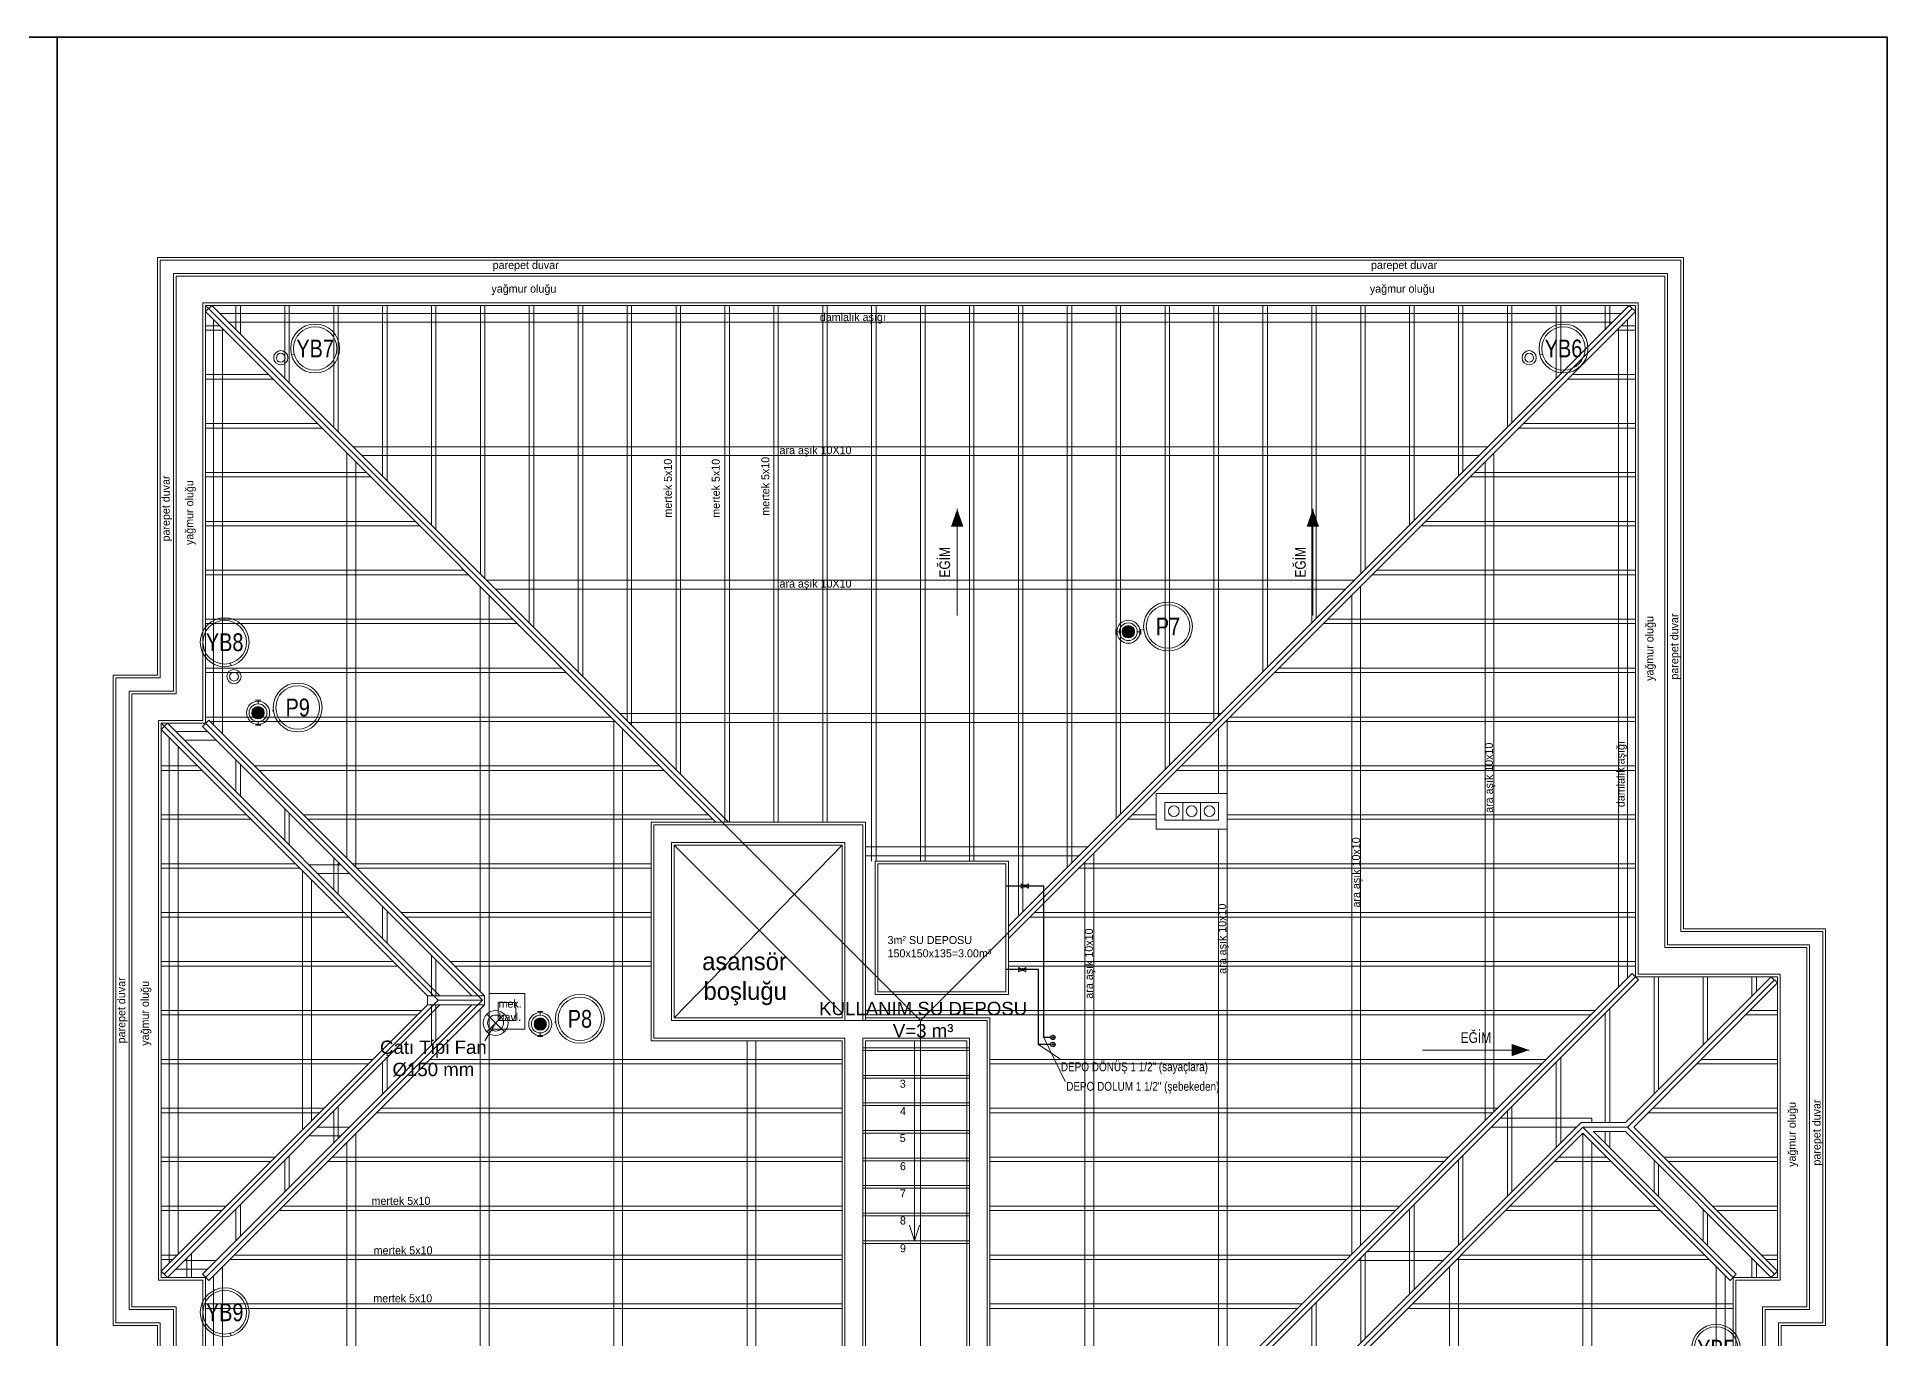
# Model space of a CAD drawing. Header units: centimetres. Extents: x 252513 to 260714, y -444050 to -441150.
# Drawn here: x 258633 to 260714, y -442614 to -441150 of the extents above; entities that cross this region are included whole.
import ezdxf
from ezdxf.enums import TextEntityAlignment as Align

# ---------------------------------------------------------------- set-up
doc = ezdxf.new("R2010")
doc.units = ezdxf.units.CM
for name, color, linetype, lineweight in [('ROTAS-MIMARI', 8, 'Continuous', 13), ('ROTAS-MIMARI-YAZI', 8, 'Continuous', 13), ('ROTAS-PAFTA', 144, 'Continuous', 35), ('ROTAS-SEMBOL-KILAVUZ', 9, 'Continuous', 9), ('ROTAS-SIHHI-CATI', 3, 'Continuous', 18), ('ROTAS-SIHHI-CATI-YAZI', 7, 'Continuous', 13), ('ROTAS-SIHHI-CIHAZ-YAZI', 1, 'Continuous', 13), ('ROTAS-SIHHI-HAVALANDIRMA-SEMBOL', 30, 'Continuous', 13), ('ROTAS-SIHHI-HAVALANDIRMA-YAZI', 30, 'Continuous', 9), ('ROTAS-SIHHI-KOLON-NO', 1, 'Continuous', 18), ('ROTAS-SIHHI-SAYAC', 5, 'Continuous', 18), ('ROTAS-SIHHI-SEMBOL', 1, 'Continuous', 18), ('ROTAS-SIHHI-SOGUK-SU', 5, 'Continuous', 30), ('ROTAS-SIHHI-TEMIZ-SU-CAP', 101, 'Continuous', 18), ('ROTAS-SIHHI-YAGMUR-NO', 3, 'Continuous', 18)]:
    doc.layers.add(name, color=color, linetype=linetype, lineweight=lineweight)
doc.styles.add('ROTAS-YAZI', font='arial.ttf')

# ---------------------------------------------------------------- blocks, each defined once
blk = doc.blocks.new('ROTAS-S2-PIS-KOLON')
h = blk.add_hatch(color=6)
edge = h.paths.add_edge_path()
edge.add_arc((0, 0), 7, 0, 360)
at = {"color": 30}
for p, q in [((-10, 0), (-14, 0)), ((10, 0), (14, 0))]:
    blk.add_line(p, q, dxfattribs=at)
at = {"color": 1}
for points in [[(-14, -3), (-14, 3)], [(14, -3), (14, 3)]]:
    blk.add_lwpolyline(points, dxfattribs=at)
at = {"color": 30}
blk.add_circle((0, 0), 10, dxfattribs=at)
at = {"color": 6}
blk.add_circle((0, 0), 7, dxfattribs=at)
at = {"style": 'ROTAS-YAZI', "flags": 1}
blk.add_attdef('NO', (0, 0), '', height=5, dxfattribs=at)
blk = doc.blocks.new('ROTAS-S2-KOLON-NO')
at = {"color": 1}
for radius in [27.5, 24.5]:
    blk.add_circle((0, 0), radius, dxfattribs=at)
at = {"color": 6, "style": 'ROTAS-YAZI', "width": 0.8}
blk.add_attdef('NO', text='', height=20, dxfattribs=at).set_placement((0, 0), align=Align.MIDDLE_CENTER)
blk = doc.blocks.new('ROTAS-S2-KOLON-NO-YAGMUR')
at = {"color": 1}
for radius in [27.5, 24.5]:
    blk.add_circle((0, 0), radius, dxfattribs=at)
at = {"color": 3, "style": 'ROTAS-YAZI', "width": 0.8}
blk.add_attdef('NO', text='', height=20, dxfattribs=at).set_placement((0, 0), align=Align.MIDDLE_CENTER)
blk = doc.blocks.new('ROTAS-S2-KOLON-YAGMUR')
at = {"color": 3}
for radius in [8, 5]:
    blk.add_circle((0, 0), radius, dxfattribs=at)
blk = doc.blocks.new('ROTAS-S2-TS-KOLON')
for radius in [2.5, 0.8]:
    blk.add_circle((0, 0), radius)
blk = doc.blocks.new('ROTAS-S2-KURESEL-VANA')
blk.add_lwpolyline([(-4, -2.5), (4, 2.5), (4, -2.5), (-4, 2.5)], close=True)
blk.add_circle((0, 0), 1.2)

msp = doc.modelspace()

# ---------------------------------------------------------------- linework, layer by layer
at = {"layer": 'ROTAS-MIMARI', "ltscale": 0.03}
for p, q in [((258769, -441397.8), (260485, -441397.8)), ((258769, -441867.8), (258769, -441397.8)), ((258772, -441870.8), (258772, -441400.8)), ((258772, -441400.8), (260482, -441400.8)), ((258787, -441870.8), (258787, -441415.8)), ((258787, -441415.8), (260467, -441415.8)), ((260467, -441415.8), (260467, -442170.8)), ((260482, -441400.8), (260482, -442155.8)), ((260485, -441397.8), (260485, -442152.8)), ((258790, -441418.8), (260464, -441418.8)), ((258790, -441418.8), (258790, -441888.8)), ((260464, -441418.8), (260464, -442173.8)), ((258820, -441448.8), (260434, -441448.8)), ((258820, -441448.8), (258820, -441918.8)), ((258823, -441451.8), (260431, -441451.8)), ((258823, -441451.8), (259627, -442255.8)), ((258823, -441458.8), (258830.1, -441451.8)), ((258823, -441451.8), (258823, -441921.8)), ((258823, -441458.8), (259396.9, -442032.8)), ((258830.1, -441451.8), (259411.1, -442032.8)), ((258857.1, -441478.8), (258857.1, -441451.8)), ((258862.1, -441483.8), (258862.1, -441451.8)), ((258912.1, -441533.8), (258912.1, -441451.8)), ((258917.1, -441538.8), (258917.1, -441451.8)), ((258967.1, -441588.8), (258967.1, -441451.8)), ((258972.1, -441593.8), (258972.1, -441451.8)), ((259022.1, -441643.8), (259022.1, -441451.8)), ((259027.1, -441648.8), (259027.1, -441451.8)), ((259077.1, -441698.8), (259077.1, -441451.8)), ((259082.1, -441703.8), (259082.1, -441451.8)), ((259132.1, -441753.8), (259132.1, -441451.8)), ((259137.1, -441758.8), (259137.1, -441451.8)), ((259187.1, -441808.8), (259187.1, -441451.8)), ((259192.1, -441813.8), (259192.1, -441451.8)), ((259242.1, -441863.8), (259242.1, -441451.8)), ((259247.1, -441868.8), (259247.1, -441451.8)), ((259297.1, -441918.8), (259297.1, -441451.8)), ((259302.1, -441923.8), (259302.1, -441451.8)), ((259352.1, -441973.8), (259352.1, -441451.8)), ((259357.1, -441978.8), (259357.1, -441451.8)), ((259407.1, -442032.8), (259407.1, -441451.8)), ((259412.1, -442032.8), (259412.1, -441451.8)), ((259462.1, -442032.8), (259462.1, -441451.8)), ((259467.1, -442032.8), (259467.1, -441451.8)), ((259517.1, -442032.8), (259517.1, -441451.8)), ((259522.1, -442032.8), (259522.1, -441451.8)), ((259572.1, -442076.8), (259572.1, -441451.8)), ((259577.1, -442076.8), (259577.1, -441451.8)), ((260427.5, -441455.3), (259627, -442255.8)), ((259627.1, -442076.8), (259627.1, -441451.8)), ((259632.1, -442076.8), (259632.1, -441451.8)), ((259682.1, -442076.8), (259682.1, -441451.8)), ((259687.1, -442076.8), (259687.1, -441451.8)), ((260423.9, -441451.8), (259725.9, -442149.8)), ((260431, -441458.8), (259725.9, -442163.9)), ((259737.1, -442138.6), (259737.1, -441451.8)), ((259742.1, -442133.6), (259742.1, -441451.8)), ((259792.1, -442083.6), (259792.1, -441451.8)), ((259797.1, -442078.6), (259797.1, -441451.8)), ((259847.1, -442028.6), (259847.1, -441451.8)), ((259852.1, -442023.6), (259852.1, -441451.8)), ((259902.1, -441973.6), (259902.1, -441451.8)), ((259907.1, -441968.6), (259907.1, -441451.8)), ((259957.1, -441918.6), (259957.1, -441451.8)), ((259962.1, -441913.6), (259962.1, -441451.8)), ((260012.1, -441863.6), (260012.1, -441451.8)), ((260017.1, -441858.6), (260017.1, -441451.8)), ((260067.1, -441808.6), (260067.1, -441451.8)), ((260072.1, -441803.6), (260072.1, -441451.8)), ((260122.1, -441753.6), (260122.1, -441451.8)), ((260127.1, -441748.6), (260127.1, -441451.8)), ((260177.1, -441698.6), (260177.1, -441451.8)), ((260182.1, -441693.6), (260182.1, -441451.8)), ((260232.1, -441643.6), (260232.1, -441451.8)), ((260237.1, -441638.6), (260237.1, -441451.8)), ((260287.1, -441588.6), (260287.1, -441451.8)), ((260292.1, -441583.6), (260292.1, -441451.8)), ((260342.1, -441533.6), (260342.1, -441451.8)), ((260347.1, -441528.6), (260347.1, -441451.8)), ((260397.1, -441478.6), (260397.1, -441451.8)), ((260402.1, -441473.6), (260402.1, -441451.8)), ((260423.9, -441451.8), (260431, -441458.8)), ((260431, -441451.8), (260431, -442206.8)), ((260434, -441448.8), (260434, -442203.8)), ((258823, -441474.7), (258838.8, -441474.7)), ((258823, -441479.7), (258843.8, -441479.7)), ((258832, -441923.7), (258832, -441467.8)), ((258839.1, -441460.8), (260414.9, -441460.8)), ((258842, -441933.7), (258842, -441477.8)), ((258849.1, -441470.8), (260404.9, -441470.8)), ((260410.2, -441479.7), (260431, -441479.7)), ((260412, -441477.8), (260412, -442218.7)), ((260415.2, -441474.7), (260431, -441474.7)), ((260422, -441467.8), (260422, -442208.7)), ((258823, -441529.7), (258893.8, -441529.7)), ((258823, -441534.7), (258898.8, -441534.7)), ((260355.2, -441534.7), (260431, -441534.7)), ((260360.2, -441529.7), (260431, -441529.7)), ((258823, -441584.7), (258948.8, -441584.7)), ((258823, -441589.7), (258953.8, -441589.7)), ((260300.2, -441589.7), (260431, -441589.7)), ((260305.2, -441584.7), (260431, -441584.7)), ((258982, -442073.7), (258982, -441617.8)), ((258989.1, -441610.8), (260264.9, -441610.8)), ((258999.1, -441620.8), (260254.9, -441620.8)), ((260272, -441617.8), (260272, -442358.7)), ((258823, -441639.7), (259003.8, -441639.7)), ((258823, -441644.7), (259008.8, -441644.7)), ((258992, -442083.7), (258992, -441627.8)), ((260245.2, -441644.7), (260431, -441644.7)), ((260250.2, -441639.7), (260431, -441639.7)), ((260262, -441627.8), (260262, -442368.7)), ((258823, -441694.7), (259058.8, -441694.7)), ((258823, -441699.7), (259063.8, -441699.7)), ((260190.2, -441699.7), (260431, -441699.7)), ((260195.2, -441694.7), (260431, -441694.7)), ((258823, -441749.7), (259113.8, -441749.7)), ((260140.2, -441749.7), (260431, -441749.7)), ((258823, -441754.7), (259118.8, -441754.7)), ((259132, -442223.7), (259132, -441767.8)), ((259139.1, -441760.8), (260114.9, -441760.8)), ((259149.1, -441770.8), (260104.9, -441770.8)), ((260122, -441767.8), (260122, -442508.7)), ((260135.2, -441754.7), (260431, -441754.7)), ((258787, -441791.7), (258787, -441885.8)), ((259142, -442225.8), (259142, -441777.8)), ((260112, -441777.8), (260112, -442518.7)), ((258823, -441804.7), (259168.8, -441804.7)), ((258823, -441809.7), (259173.8, -441809.7)), ((260080.2, -441809.7), (260431, -441809.7)), ((260085.2, -441804.7), (260431, -441804.7)), ((258719, -442598.8), (258719, -441867.8)), ((258719, -441867.8), (258769, -441867.8)), ((258772, -441870.8), (258722, -441870.8)), ((258722, -441870.8), (258722, -442595.8)), ((258823, -441859.7), (259223.8, -441859.7)), ((258823, -441864.7), (259228.8, -441864.7)), ((260025.2, -441864.7), (260431, -441864.7)), ((260030.2, -441859.7), (260431, -441859.7)), ((258787, -441885.8), (258737, -441885.8)), ((258737, -441885.8), (258737, -442580.8)), ((258790, -441888.8), (258740, -441888.8)), ((258740, -441888.8), (258740, -442577.8)), ((258823, -441914.7), (259278.8, -441914.7)), ((259289.1, -441910.8), (259964.9, -441910.8)), ((259975.2, -441914.7), (260431, -441914.7)), ((258820, -441918.8), (258770, -441918.8)), ((258770, -441918.8), (258770, -442547.8)), ((258823, -441921.8), (258773, -441921.8)), ((258773, -441921.8), (258773, -442544.8)), ((258773, -441921.8), (259084.5, -442233.3)), ((258773, -441928.8), (258780.1, -441921.8)), ((258773, -441928.8), (259072.4, -442228.3)), ((258780.1, -441921.8), (259086.6, -442228.3)), ((258789.1, -441930.8), (258824.9, -441930.8)), ((258819.5, -441925.3), (258826.5, -441918.2)), ((258819.5, -441925.3), (259122.4, -442228.3)), ((258823, -441921.8), (259134.5, -442233.3)), ((258826.5, -441918.2), (259136.6, -442228.3)), ((258828, -441919.7), (259283.8, -441919.7)), ((259282, -442225.8), (259282, -441917.8)), ((259292, -442225.8), (259292, -441927.8)), ((259299.1, -441920.8), (259954.9, -441920.8)), ((259962, -441927.8), (259962, -442000.8)), ((259970.2, -441919.7), (260431, -441919.7)), ((259972, -441917.8), (259972, -442658.7)), ((258782, -442528.7), (258782, -441937.8)), ((258792, -442518.7), (258792, -441947.8)), ((258799.1, -441940.8), (258834.9, -441940.8)), ((258773, -441969.7), (258813.8, -441969.7)), ((258773, -441974.7), (258818.8, -441974.7)), ((258857.1, -441998.8), (258857.1, -441962.9)), ((258862.1, -442003.8), (258862.1, -441967.9)), ((258878, -441969.7), (259333.8, -441969.7)), ((258883, -441974.7), (259338.8, -441974.7)), ((259915.2, -441974.7), (260431, -441974.7)), ((259920.2, -441969.7), (260431, -441969.7)), ((258912.1, -442053.8), (258912.1, -442017.9)), ((259892, -442040.8), (259892, -442000.8)), ((259892, -442000.8), (259972, -442000.8)), ((259902, -442030.8), (259902, -442010.8)), ((259902, -442010.8), (259942, -442010.8)), ((259902, -442010.8), (259942, -442010.8)), ((259902, -442010.8), (259942, -442010.8)), ((259902, -442010.8), (259942, -442010.8)), ((259902, -442010.8), (259942, -442010.8)), ((259922, -442030.8), (259922, -442010.8)), ((259942, -442030.8), (259942, -442010.8)), ((259942, -442010.8), (259962, -442010.8)), ((259942, -442010.8), (259962, -442010.8)), ((259942, -442010.8), (259962, -442010.8)), ((259942, -442010.8), (259962, -442010.8)), ((259942, -442010.8), (259962, -442010.8)), ((259962, -442030.8), (259962, -442010.8)), ((259962, -442010.8), (259962, -442030.8)), ((259972, -442040.8), (259972, -442000.8)), ((258773, -442024.7), (258868.8, -442024.7)), ((258773, -442029.7), (258873.8, -442029.7)), ((258917.1, -442058.8), (258917.1, -442022.9)), ((258933, -442024.7), (259388.8, -442024.7)), ((258938, -442029.7), (259393.8, -442029.7)), ((259565, -442032.8), (259324, -442032.8)), ((259324, -442032.8), (259324, -442278.8)), ((259327, -442035.8), (259562, -442035.8)), ((259327, -442275.8), (259327, -442035.8)), ((259562, -442255.8), (259562, -442035.8)), ((259565, -442255.8), (259565, -442032.8)), ((259860.2, -442029.7), (259892, -442029.7)), ((259865.2, -442024.7), (259892, -442024.7)), ((259892, -442040.8), (259972, -442040.8)), ((259902, -442030.8), (259942, -442030.8)), ((259942, -442030.8), (259962, -442030.8)), ((259962, -442040.8), (259962, -442668.7)), ((259972, -442024.7), (260431, -442024.7)), ((259972, -442029.7), (260431, -442029.7)), ((259347, -442055.8), (259542, -442055.8)), ((259347, -442255.8), (259347, -442055.8)), ((259350, -442252.8), (259350, -442058.8)), ((259350, -442058.8), (259539, -442058.8)), ((259350, -442058.8), (259539, -442247.8)), ((259350, -442252.8), (259539, -442058.8)), ((259539, -442058.8), (259539, -442252.8)), ((259542, -442255.8), (259542, -442055.8)), ((259565, -442060.8), (259814.9, -442060.8)), ((258773, -442079.7), (258923.8, -442079.7)), ((258939.1, -442080.8), (258974.9, -442080.8)), ((258967.1, -442108.8), (258967.1, -442072.9)), ((258972.1, -442113.8), (258972.1, -442077.9)), ((258988, -442079.7), (259324, -442079.7)), ((259565, -442070.8), (259804.9, -442070.8)), ((259725.9, -442076.8), (259575.9, -442076.8)), ((259575.9, -442076.8), (259575.9, -442226.8)), ((259722.9, -442079.8), (259578.9, -442079.8)), ((259578.9, -442079.8), (259578.9, -442223.8)), ((259722.9, -442223.8), (259722.9, -442079.8)), ((259725.9, -442226.8), (259725.9, -442076.8)), ((259810.2, -442079.7), (260431, -442079.7)), ((259812, -442077.8), (259812, -442739.7)), ((259822, -442067.8), (259822, -442665.8)), ((258773, -442084.7), (258928.8, -442084.7)), ((258932, -442378.7), (258932, -442087.8)), ((258942, -442368.7), (258942, -442097.8)), ((258949.1, -442090.8), (258984.9, -442090.8)), ((258993, -442084.7), (259324, -442084.7)), ((259805.2, -442084.7), (260431, -442084.7)), ((258773, -442134.7), (258978.8, -442134.7)), ((258773, -442139.7), (258983.8, -442139.7)), ((259022.1, -442163.8), (259022.1, -442127.9)), ((259027.1, -442168.8), (259027.1, -442132.9)), ((259043, -442134.7), (259324, -442134.7)), ((259048, -442139.7), (259324, -442139.7)), ((259750.2, -442139.7), (260431, -442139.7)), ((259755.2, -442134.7), (260431, -442134.7)), ((260482, -442155.8), (260642, -442155.8)), ((260485, -442152.8), (260645, -442152.8)), ((260642, -442595.8), (260642, -442155.8)), ((260645, -442598.8), (260645, -442152.8)), ((259077.1, -442228.3), (259077.1, -442182.9)), ((260464, -442173.8), (260624, -442173.8)), ((260467, -442170.8), (260627, -442170.8)), ((260624, -442577.8), (260624, -442173.8)), ((260627, -442580.8), (260627, -442170.8)), ((258773, -442189.7), (259033.8, -442189.7)), ((258773, -442194.7), (259038.8, -442194.7)), ((259082.1, -442228.3), (259082.1, -442187.9)), ((259098, -442189.7), (259324, -442189.7)), ((259103, -442194.7), (259324, -442194.7)), ((259724.5, -442906.2), (260427.5, -442203.2)), ((259724.5, -442913.3), (260431, -442206.8)), ((259725.9, -442189.7), (260431, -442189.7)), ((259725.9, -442194.7), (260431, -442194.7)), ((260583.9, -442206.8), (260419.9, -442370.8)), ((260427.5, -442203.2), (260434.5, -442210.3)), ((260431, -442206.8), (260591, -442206.8)), ((260434, -442203.8), (260594, -442203.8)), ((260452.1, -442338.6), (260452.1, -442206.8)), ((260457.1, -442333.6), (260457.1, -442206.8)), ((260507.1, -442283.6), (260507.1, -442206.8)), ((260512.1, -442278.6), (260512.1, -442206.8)), ((260562.1, -442228.6), (260562.1, -442206.8)), ((260567.1, -442223.6), (260567.1, -442206.8)), ((260583.9, -442206.8), (260591, -442213.8)), ((260591, -442544.8), (260591, -442206.8)), ((260594, -442547.8), (260594, -442203.8)), ((259072.4, -442228.3), (259072.4, -442238.3)), ((259072.4, -442228.3), (259136.6, -442228.3)), ((259136.6, -442228.3), (259136.6, -442238.3)), ((259182, -442225.8), (259142, -442225.8)), ((259142, -442265.8), (259142, -442225.8)), ((259182, -442265.8), (259182, -442225.8)), ((259282, -443160.8), (259282, -442225.8)), ((259292, -443150.8), (259292, -442225.8)), ((259575.9, -442226.8), (259725.9, -442226.8)), ((259578.9, -442223.8), (259722.9, -442223.8)), ((259736.6, -442908.3), (260434.5, -442210.3)), ((260587.5, -442210.3), (260422, -442375.8)), ((260591, -442213.8), (260429.1, -442375.8)), ((259072.4, -442238.3), (258773, -442537.7)), ((258773, -442244.7), (259066, -442244.7)), ((258773, -442249.7), (259061, -442249.7)), ((259084.5, -442233.3), (258776.5, -442541.2)), ((259086.6, -442238.3), (258780.1, -442544.8)), ((259122.4, -442238.3), (258819.5, -442541.2)), ((259134.5, -442233.3), (258823, -442544.8)), ((259136.6, -442238.3), (258826.5, -442548.3)), ((259072.4, -442238.3), (259136.6, -442238.3)), ((259077.1, -442283.6), (259077.1, -442238.3)), ((259082.1, -442278.6), (259082.1, -442238.3)), ((259084.5, -442233.3), (259134.5, -442233.3)), ((259132, -443310.8), (259132, -442242.8)), ((259152, -442255.8), (259152, -442235.8)), ((259172, -442235.8), (259152, -442235.8)), ((259152, -442255.8), (259152, -442235.8)), ((259172, -442255.8), (259172, -442235.8)), ((259565, -442244.7), (260386, -442244.7)), ((259565, -442249.7), (260381, -442249.7)), ((260397.1, -442370.8), (260397.1, -442247.7)), ((260402.1, -442370.8), (260402.1, -442242.7)), ((260555.2, -442249.7), (260591, -442249.7)), ((260560.2, -442244.7), (260591, -442244.7)), ((259182, -442265.8), (259142, -442265.8)), ((259142, -443300.8), (259142, -442265.8)), ((259152, -442255.8), (259172, -442255.8)), ((259347, -442255.8), (259702, -442255.8)), ((259350, -442252.8), (259539, -442252.8)), ((259705, -442252.8), (259565, -442252.8)), ((259627, -442815.8), (259627, -442255.8)), ((259702, -442255.8), (259702, -443025.8)), ((259705, -443025.8), (259705, -442252.8)), ((259324, -442278.8), (259539, -442278.8)), ((259327, -442275.8), (259542, -442275.8)), ((259432, -443003.7), (259432, -442278.8)), ((259442, -442993.7), (259442, -442278.8)), ((259539, -442278.8), (259539, -442488.8)), ((259542, -442275.8), (259542, -442491.8)), ((259562, -442275.8), (259562, -442895.8)), ((259562, -442275.8), (259682, -442275.8)), ((259562, -442286.7), (259682, -442286.7)), ((259562, -442289.7), (259682, -442289.7)), ((259565, -442898.8), (259565, -442278.8)), ((259565, -442278.8), (259679, -442278.8)), ((259620.2, -442278.8), (259620.2, -442503.7)), ((259679, -442278.8), (259679, -443002.8)), ((259682, -442275.8), (259682, -443005.8)), ((258773, -442299.7), (259011, -442299.7)), ((258773, -442304.7), (259006, -442304.7)), ((259022.1, -442338.6), (259022.1, -442302.7)), ((259027.1, -442333.6), (259027.1, -442297.7)), ((259070.2, -442304.7), (259539, -442304.7)), ((259075.2, -442299.7), (259539, -442299.7)), ((259705, -442299.7), (260331, -442299.7)), ((259705, -442304.7), (260326, -442304.7)), ((260342.1, -442398.6), (260342.1, -442302.7)), ((260347.1, -442393.6), (260347.1, -442297.7)), ((260500.2, -442304.7), (260591, -442304.7)), ((260505.2, -442299.7), (260591, -442299.7)), ((259562, -442317.7), (259682, -442317.7)), ((259562, -442320.7), (259682, -442320.7)), ((258972.1, -442388.6), (258972.1, -442352.7)), ((259562, -442348.7), (259682, -442348.7)), ((259562, -442351.7), (259682, -442351.7)), ((260292.1, -442448.6), (260292.1, -442352.7)), ((258773, -442354.7), (258956, -442354.7)), ((258773, -442359.7), (258951, -442359.7)), ((258967.1, -442393.6), (258967.1, -442357.7)), ((259015.2, -442359.7), (259539, -442359.7)), ((259020.2, -442354.7), (259539, -442354.7)), ((259705, -442354.7), (260276, -442354.7)), ((259705, -442359.7), (260271, -442359.7)), ((260369.9, -442370.8), (259832.4, -442908.3)), ((260279.1, -442365.8), (260382, -442365.8)), ((260287.1, -442453.6), (260287.1, -442357.7)), ((260419.9, -442370.8), (260369.9, -442370.8)), ((260382, -442365.8), (260382, -442370.8)), ((260445.2, -442359.7), (260591, -442359.7)), ((260450.2, -442354.7), (260591, -442354.7)), ((258974.9, -442385.8), (258939.1, -442385.8)), ((258984.9, -442375.8), (258949.1, -442375.8)), ((258982, -443460.8), (258982, -442392.8)), ((258992, -443450.8), (258992, -442382.8)), ((259562, -442379.7), (259682, -442379.7)), ((259562, -442382.7), (259682, -442382.7)), ((260372, -442375.8), (259834.5, -442913.3)), ((260372, -442382.8), (259841.6, -442913.3)), ((260269.1, -442375.8), (260364.9, -442375.8)), ((260372, -442375.8), (260372, -442375.8)), ((260372, -442375.8), (260541, -442544.8)), ((260422, -442375.8), (260372, -442375.8)), ((260372, -442382.8), (260372, -443450.8)), ((260372, -442382.8), (260537.5, -442548.3)), ((260382, -442392.8), (260382, -443460.8)), ((260384.1, -442380.8), (260544.5, -442541.2)), ((260419.9, -442380.8), (260384.1, -442380.8)), ((260397.1, -442393.8), (260397.1, -442380.8)), ((260402.1, -442398.8), (260402.1, -442380.8)), ((260419.9, -442380.8), (260583.9, -442544.8)), ((260422, -442375.8), (260587.5, -442541.2)), ((260429.1, -442375.8), (260591, -442537.7)), ((258773, -442409.7), (258901, -442409.7)), ((258773, -442414.7), (258896, -442414.7)), ((258912.1, -442448.6), (258912.1, -442412.7)), ((258917.1, -442443.6), (258917.1, -442407.7)), ((258960.2, -442414.7), (259539, -442414.7)), ((258965.2, -442409.7), (259539, -442409.7)), ((259562, -442410.7), (259682, -442410.7)), ((259562, -442413.7), (259682, -442413.7)), ((259705, -442409.7), (260221, -442409.7)), ((259705, -442414.7), (260216, -442414.7)), ((260232.1, -442508.6), (260232.1, -442412.7)), ((260237.1, -442503.6), (260237.1, -442407.7)), ((260340.2, -442414.7), (260403.8, -442414.7)), ((260345.2, -442409.7), (260398.8, -442409.7)), ((260452.1, -442448.8), (260452.1, -442412.9)), ((260463, -442409.7), (260591, -442409.7)), ((260468, -442414.7), (260591, -442414.7)), ((260457.1, -442453.8), (260457.1, -442417.9)), ((259562, -442441.7), (259682, -442441.7)), ((259562, -442444.7), (259682, -442444.7)), ((258773, -442464.7), (258846, -442464.7)), ((258773, -442469.7), (258841, -442469.7)), ((258857.1, -442503.6), (258857.1, -442467.7)), ((258862.1, -442498.6), (258862.1, -442462.7)), ((258905.2, -442469.7), (259539, -442469.7)), ((258910.2, -442464.7), (259539, -442464.7)), ((259562, -442472.7), (259682, -442472.7)), ((259562, -442475.7), (259682, -442475.7)), ((259705, -442464.7), (260166, -442464.7)), ((259705, -442469.7), (260161, -442469.7)), ((260177.1, -442563.6), (260177.1, -442467.7)), ((260182.1, -442558.6), (260182.1, -442462.7)), ((260285.2, -442469.7), (260458.8, -442469.7)), ((260290.2, -442464.7), (260453.8, -442464.7)), ((260507.1, -442503.8), (260507.1, -442467.9)), ((260512.1, -442508.8), (260512.1, -442472.9)), ((260518, -442464.7), (260591, -442464.7)), ((260523, -442469.7), (260591, -442469.7)), ((259539, -442488.8), (259539, -442662.8)), ((259542, -442485.8), (259542, -442665.8)), ((259620.2, -442503.7), (259614.5, -442486.2)), ((259620.2, -442503.7), (259625.9, -442486.2)), ((258773, -442519.7), (258791, -442519.7)), ((258807.1, -442544.8), (258807.1, -442517.7)), ((258855.2, -442519.7), (259539, -442519.7)), ((259562, -442503.7), (259682, -442503.7)), ((259562, -442506.7), (259682, -442506.7)), ((259705, -442519.7), (260111, -442519.7)), ((260127.1, -442613.6), (260127.1, -442517.7)), ((260129.1, -442515.8), (260224.9, -442515.8)), ((260235.2, -442519.7), (260508.8, -442519.7)), ((260573, -442519.7), (260591, -442519.7)), ((258773, -442524.7), (258786, -442524.7)), ((258773, -442537.7), (258780.1, -442544.8)), ((258824.9, -442535.8), (258789.1, -442535.8)), ((258834.9, -442525.8), (258799.1, -442525.8)), ((258802.1, -442544.8), (258802.1, -442522.7)), ((258842, -443600.8), (258842, -442532.8)), ((258850.2, -442524.7), (259539, -442524.7)), ((259705, -442524.7), (260106, -442524.7)), ((260119.1, -442525.8), (260214.9, -442525.8)), ((260122.1, -442618.6), (260122.1, -442522.7)), ((260222, -442532.8), (260222, -443300.8)), ((260230.2, -442524.7), (260513.8, -442524.7)), ((260232, -442522.8), (260232, -443310.8)), ((260522, -442532.8), (260522, -443600.8)), ((260562.1, -442544.8), (260562.1, -442522.9)), ((260567.1, -442544.8), (260567.1, -442527.9)), ((260578, -442524.7), (260591, -442524.7)), ((260583.9, -442544.8), (260591, -442537.7)), ((258770, -442547.8), (258820, -442547.8)), ((258773, -442544.8), (258823, -442544.8)), ((258819.5, -442541.2), (258826.5, -442548.3)), ((258820, -443622.8), (258820, -442547.8)), ((258823, -443619.8), (258823, -442544.8)), ((258832, -443610.8), (258832, -442542.8)), ((260532, -442542.8), (260532, -443610.8)), ((260537.5, -442548.3), (260544.5, -442541.2)), ((260541, -443619.8), (260541, -442544.8)), ((260541, -442544.8), (260591, -442544.8)), ((260544, -443622.8), (260544, -442547.8)), ((260544, -442547.8), (260594, -442547.8)), ((258737, -442580.8), (258787, -442580.8)), ((258740, -442577.8), (258790, -442577.8)), ((258787, -443655.8), (258787, -442580.8)), ((258790, -443652.8), (258790, -442577.8)), ((258823, -442574.7), (259539, -442574.7)), ((258823, -442579.7), (259539, -442579.7)), ((259705, -442574.7), (260056, -442574.7)), ((259705, -442579.7), (260051, -442579.7)), ((260067.1, -442673.6), (260067.1, -442577.7)), ((260072.1, -442668.6), (260072.1, -442572.7)), ((260175.2, -442579.7), (260541, -442579.7)), ((260180.2, -442574.7), (260541, -442574.7)), ((260574, -443652.8), (260574, -442577.8)), ((260574, -442577.8), (260624, -442577.8)), ((260577, -443655.8), (260577, -442580.8)), ((260577, -442580.8), (260627, -442580.8)), ((258769, -442598.8), (258719, -442598.8)), ((258722, -442595.8), (258772, -442595.8)), ((258769, -443673.8), (258769, -442598.8)), ((258772, -443670.8), (258772, -442595.8)), ((260592, -443670.8), (260592, -442595.8)), ((260592, -442595.8), (260642, -442595.8)), ((260595, -443673.8), (260595, -442598.8)), ((260595, -442598.8), (260645, -442598.8))]:
    msp.add_line(p, q, dxfattribs=at)
for centre in [(259912, -442020.6), (259932, -442020.6), (259952, -442020.6)]:
    msp.add_circle(centre, 6.03, dxfattribs=at)
at = {"layer": 'ROTAS-PAFTA'}
for points in [[(256617, -444050), (258656, -444050), (258656, -441150), (256617, -441150)], [(258656, -444050), (260714, -444050), (260714, -441150), (258656, -441150)]]:
    msp.add_lwpolyline(points, close=True, dxfattribs=at)
at = {"layer": 'ROTAS-SEMBOL-KILAVUZ'}
for p, q in [((258923.1, -441506.6), (258919.7, -441507.5)), ((260327.1, -441506.6), (260323.7, -441507.5)), ((259876.7, -441816.7), (259878.2, -441816.5)), ((258850.8, -441853.7), (258851.7, -441857.1)), ((258897.9, -441907.8), (258899.4, -441907.6)), ((259149.2, -442258.8), (259136.9, -442278.8)), ((259215.3, -442257.9), (259216.8, -442257.7)), ((259759.9, -442283), (259783.9, -442299.2)), ((259765.9, -442275), (259789.9, -442324.5)), ((258850.8, -442607.2), (258851.7, -442610.6))]:
    msp.add_line(p, q, dxfattribs=at)
at = {"layer": 'ROTAS-SIHHI-CATI'}
for p, q in [((259668.3, -441800.7), (259668.3, -441680.7)), ((260068.3, -441800.7), (260068.3, -441680.7)), ((260191.7, -442289.2), (260311.7, -442289.2))]:
    msp.add_line(p, q, dxfattribs=at)
for points in [[(259668.3, -441680.7), (259661.3, -441700.7), (259675.3, -441700.7)], [(260068.3, -441680.7), (260061.3, -441700.7), (260075.3, -441700.7)], [(260311.7, -442289.2), (260291.7, -442282.2), (260291.7, -442296.2)]]:
    msp.add_solid(points, dxfattribs=at)
at = {"layer": 'ROTAS-SIHHI-HAVALANDIRMA-SEMBOL'}
for p, q in [((259139.3, -442268.7), (259159.1, -442248.9)), ((259159.1, -442268.7), (259139.3, -442248.9))]:
    msp.add_line(p, q, dxfattribs=at)
for radius in [14, 9]:
    msp.add_circle((259149.2, -442258.8), radius, dxfattribs=at)
at = {"layer": 'ROTAS-SIHHI-SEMBOL'}
for centre in [(259860.8, -441818.8), (258882, -441909.9), (259199.4, -442260)]:
    msp.add_circle(centre, 13, dxfattribs=at)
at = {"layer": 'ROTAS-SIHHI-SOGUK-SU'}
for points in [[(259773.4, -442275), (259765.9, -442275), (259765.9, -442104.8), (259722.9, -442104.8)], [(259773.4, -442283), (259759.9, -442283), (259759.9, -442198.8), (259722.9, -442198.8)]]:
    msp.add_lwpolyline(points, dxfattribs=at)

# ---------------------------------------------------------------- block references
at = {"layer": 'ROTAS-SIHHI-KOLON-NO'}
for p, values in [((259905.4, -441812.9), {'NO': 'P7'}), ((258926.6, -441904), {'NO': 'P9'}), ((259244, -442254.1), {'NO': 'P8'})]:
    msp.add_blockref('ROTAS-S2-KOLON-NO', p, dxfattribs=at).add_auto_attribs(values)
at = {"layer": 'ROTAS-SIHHI-SAYAC'}
for p in [(259744.4, -442104.8), (259741.4, -442198.8)]:
    msp.add_blockref('ROTAS-S2-KURESEL-VANA', p, dxfattribs=at)
at = {"layer": 'ROTAS-SIHHI-SEMBOL'}
for name, p in [('ROTAS-S2-KOLON-YAGMUR', (258907.6, -441510.7)), ('ROTAS-S2-KOLON-YAGMUR', (260311.6, -441510.7)), ('ROTAS-S2-PIS-KOLON', (259860.8, -441818.8)), ('ROTAS-S2-KOLON-YAGMUR', (258854.9, -441869.2))]:
    msp.add_blockref(name, p, dxfattribs=at)
for p, rotation in [((258882, -441909.9), 90), ((259199.4, -442260), 270)]:
    msp.add_blockref('ROTAS-S2-PIS-KOLON', p, dxfattribs=dict(at, rotation=rotation))
at = {"layer": 'ROTAS-SIHHI-SOGUK-SU'}
for p in [(259775.9, -442275), (259775.9, -442283)]:
    msp.add_blockref('ROTAS-S2-TS-KOLON', p, dxfattribs=at)
at = {"layer": 'ROTAS-SIHHI-YAGMUR-NO'}
for p, values in [((258946.2, -441500.3), {'NO': 'YB7'}), ((260350.2, -441500.3), {'NO': 'YB6'}), ((258844.5, -441830.6), {'NO': 'YB8'}), ((258844.5, -442584.1), {'NO': 'YB9'}), ((260521.7, -442625), {'NO': 'YB5'})]:
    msp.add_blockref('ROTAS-S2-KOLON-NO-YAGMUR', p, dxfattribs=at).add_auto_attribs(values)

# ---------------------------------------------------------------- texts
at = {"layer": 'ROTAS-MIMARI-YAZI', "ltscale": 0.03}
for s, p in [('3', (259603.7, -442331.6)), ('4', (259603.9, -442362.4)), ('5', (259603.7, -442392.6)), ('6', (259603.9, -442424.3)), ('7', (259603.9, -442454.9)), ('8', (259603.9, -442485.4)), ('9', (259603.9, -442516.6))]:
    msp.add_text(s, height=9, dxfattribs=at).set_placement(p)
for s, width, insert, char_height, attachment_point in [('parepet duvar', 179.534, (259145.9, -441413.6), 9, 7), ('parepet duvar', 179.534, (260133.7, -441413.6), 9, 7), ('yağmur oluğu', 179.534, (259144.5, -441440.2), 9, 7), ('yağmur oluğu', 179.534, (260132.4, -441440.2), 9, 7), ('damlalık aşığı', 121.899, (259513.8, -441472.3), 9, 7), ('ara aşık 10X10', 121.899, (259468.5, -441621.9), 9, 7), ('ara aşık 10X10', 121.899, (259468.5, -441771.9), 9, 7), ('3m² SU DEPOSU\\P150x150x135=3.00m³', 135.911, (259590, -442185.1), 9, 7), ('asansör \\Pboşluğu', 237.649, (259476.7, -442179.4), 20, 3), ('mertek 5x10', 121.899, (259009.6, -442463.4), 9, 7), ('mertek 5x10', 121.899, (259012, -442519.1), 9, 7), ('mertek 5x10', 121.899, (259011.7, -442573), 9, 7)]:
    msp.add_mtext_dynamic_manual_height_columns(s, width=width, gutter_width=45, heights=[0], dxfattribs=dict(at, insert=insert, char_height=char_height, attachment_point=attachment_point))
at = {"layer": 'ROTAS-MIMARI-YAZI', "ltscale": 0.03, "char_height": 9, "rotation": 90}
for s, width, insert, attachment_point in [('mertek 5x10', 121.899, (259338.4, -441624.2), 3), ('mertek 5x10', 121.899, (259392.3, -441624.4), 3), ('mertek 5x10', 121.899, (259448, -441622.1), 3), ('parepet duvar', 179.534, (258785.4, -441717.3), 7), ('yağmur oluğu', 179.534, (258812, -441721.3), 7), ('yağmur oluğu', 179.534, (260454.1, -441874.1), 7), ('parepet duvar', 179.534, (260482, -441872.6), 7), ('ara aşık 10x10', 121.899, (260261.8, -441943.5), 3), ('damlalık aşığı', 121.899, (260409.9, -441941.8), 3), ('ara aşık 10x10', 121.899, (260112.4, -442050), 3), ('ara aşık 10x10', 121.899, (259961.9, -442124.5), 3), ('ara aşık 10x10', 121.899, (259812, -442152.5), 3), ('parepet duvar', 179.534, (258735.4, -442281.7), 7), ('yağmur oluğu', 179.534, (258762, -442284.3), 7), ('yağmur oluğu', 179.534, (260614.1, -442420.6), 7), ('parepet duvar', 179.534, (260642, -442419.1), 7)]:
    msp.add_mtext_dynamic_manual_height_columns(s, width=width, gutter_width=45, heights=[0], dxfattribs=dict(at, insert=insert, attachment_point=attachment_point))
at = {"layer": 'ROTAS-MIMARI-YAZI', "ltscale": 0.03, "insert": (259152.5, -442232.6), "char_height": 9, "width": 163.303, "attachment_point": 1}
msp.add_mtext('mek.\\Phavl.', dxfattribs=at)
at = {"layer": 'ROTAS-SIHHI-CATI-YAZI', "style": 'ROTAS-YAZI', "width": 0.8}
for p in [(259654.3, -441740.7), (260054.3, -441740.7)]:
    msp.add_text('EĞİM', height=12, rotation=90, dxfattribs=at).set_placement(p, align=Align.MIDDLE_CENTER)
msp.add_text('EĞİM', height=12, dxfattribs=at).set_placement((260251.7, -442275.2), align=Align.MIDDLE_CENTER)
at = {"layer": 'ROTAS-SIHHI-CIHAZ-YAZI', "insert": (259630, -442255.1), "char_height": 15, "attachment_point": 5, "style": 'ROTAS-YAZI'}
msp.add_mtext('KULLANIM SU DEPOSU\\PV=3 m³', dxfattribs=at)
at = {"layer": 'ROTAS-SIHHI-HAVALANDIRMA-YAZI', "insert": (259079.2, -442298.8), "char_height": 15, "attachment_point": 5, "style": 'ROTAS-YAZI'}
msp.add_mtext('Çatı Tipi Fan\\PØ150 mm', dxfattribs=at)
at = {"layer": 'ROTAS-SIHHI-TEMIZ-SU-CAP', "style": 'ROTAS-YAZI', "width": 0.8}
for s, p in [('DEPO DÖNÜŞ 1 1/2" (sayaçlara)', (259784.9, -442313)), ('DEPO DOLUM 1 1/2" (şebekeden)', (259790.9, -442335))]:
    msp.add_text(s, height=10, dxfattribs=at).set_placement(p)

doc.saveas('drawing.dxf')
